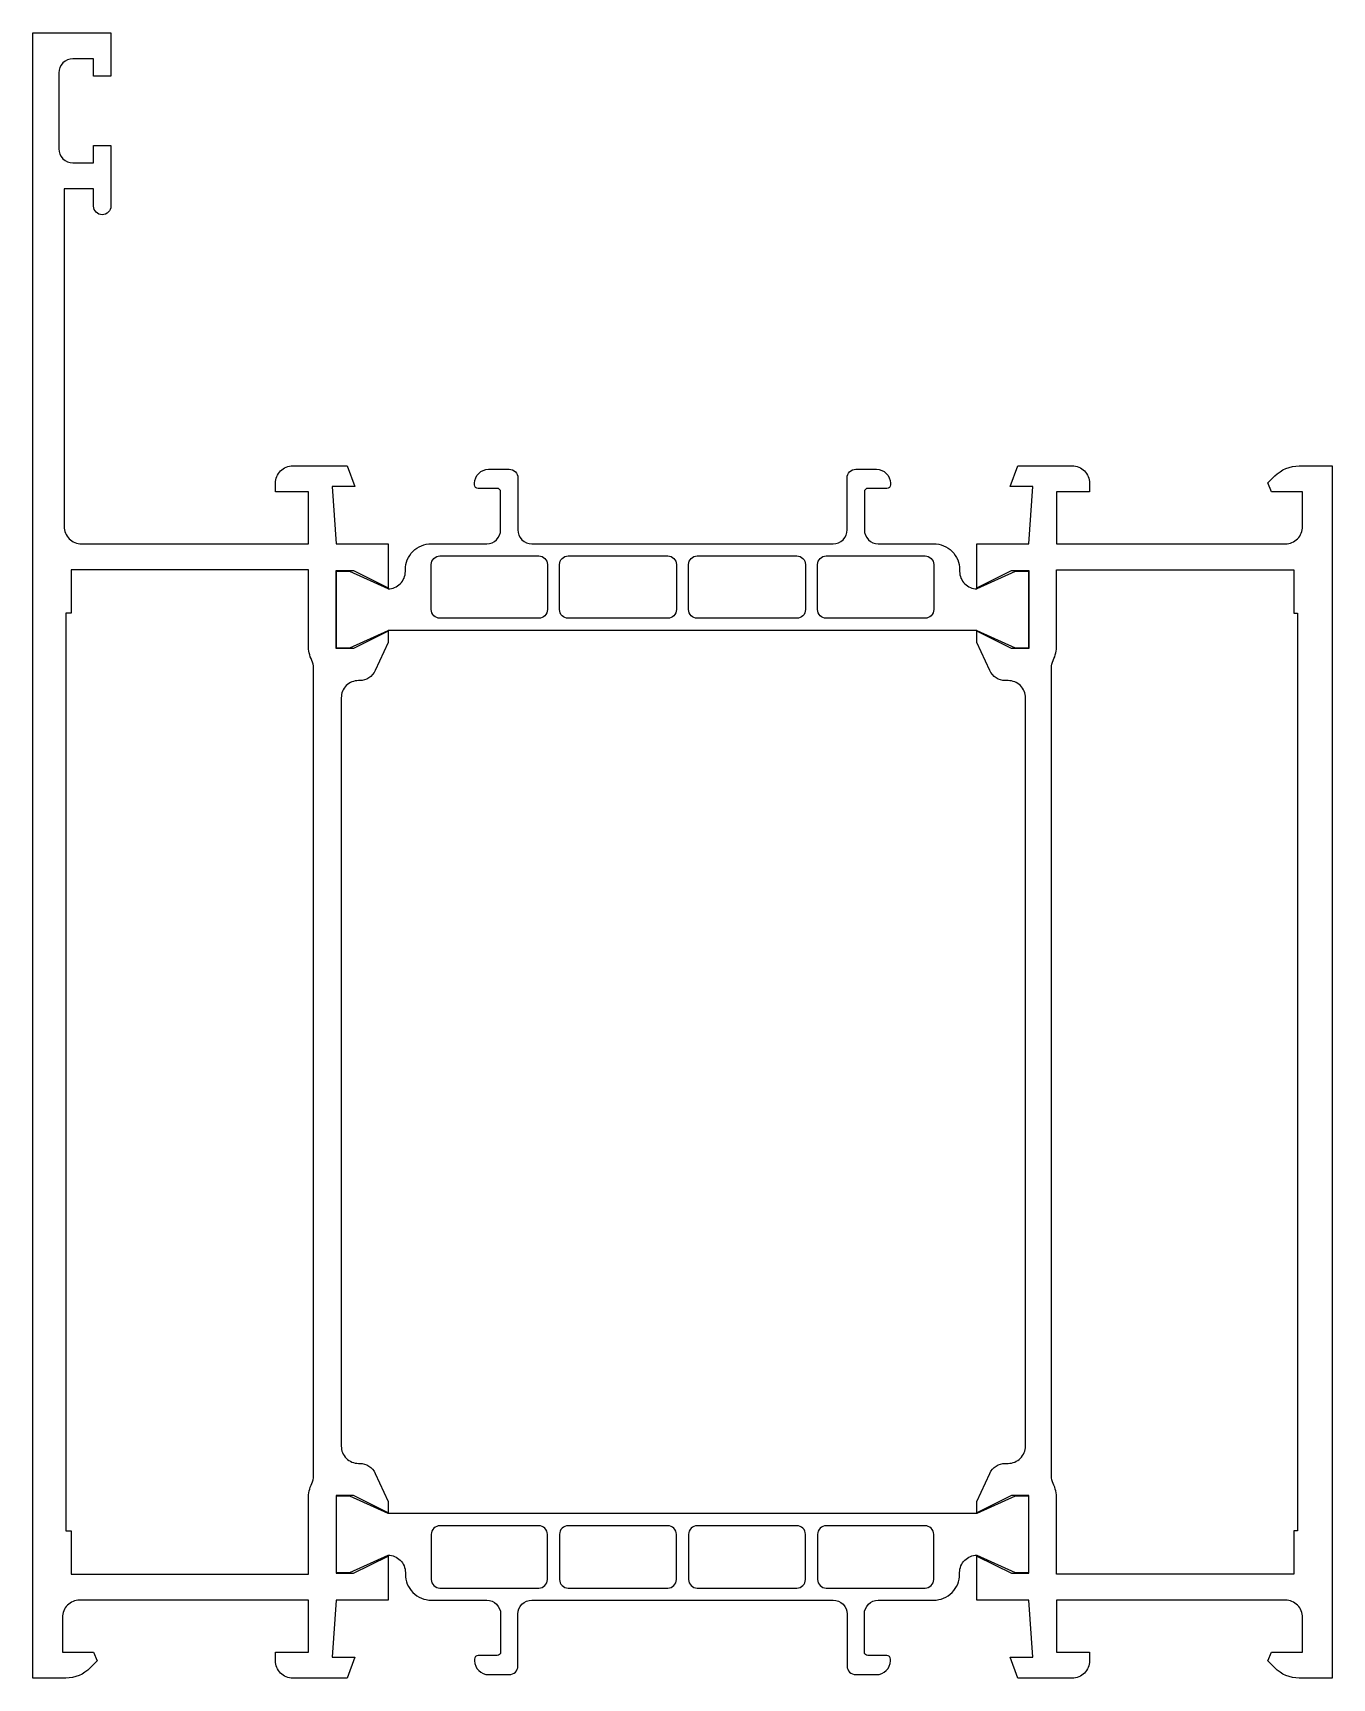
# Model space of a CAD drawing. Header units: millimetres. Extents: x 0 to 75, y 0 to 95.
import ezdxf

# ---------------------------------------------------------------- set-up
doc = ezdxf.new("R2010")
doc.units = ezdxf.units.MM

msp = doc.modelspace()

# ---------------------------------------------------------------- linework, layer by layer
for points in [[(20.5, 59.8), (19.766, 58.186, -0.294108), (18.856, 57.6), (18.8, 57.6, 0.414214), (17.8, 56.6), (17.8, 13.4, 0.414214), (18.8, 12.4), (18.856, 12.4, -0.294108), (19.766, 11.814), (20.5, 10.2), (20.5, 9.5), (18.3, 10.5), (17.5, 10.5), (17.5, 6.1), (18.3, 6.1), (20.5, 7.1), (20.5, 4.5), (17.5, 4.5), (17.279, 1.2), (18.586, 1.2), (18.149, 0), (15, 0, -0.414214), (14, 1), (14, 1.5), (15.9, 1.5), (15.9, 4.5), (2.7, 4.5, 0.414214), (1.7, 3.5), (1.7, 1.5), (3.5, 1.5), (3.712, 0.988), (3.31, 0.586, -0.198912), (1.896, 0), (0, 0), (0, 95), (4.5, 95), (4.5, 92.5), (3.5, 92.5), (3.5, 93.5), (2.3, 93.5, 0.414214), (1.5, 92.7), (1.5, 88.3, 0.414214), (2.3, 87.5), (3.5, 87.5), (3.5, 88.5), (4.5, 88.5), (4.5, 85, -1), (3.5, 85), (3.5, 86), (1.8, 86), (1.8, 66.5, 0.414214), (2.8, 65.5), (15.9, 65.5), (15.9, 68.5), (14, 68.5), (14, 69, -0.414214), (15, 70), (18.149, 70), (18.586, 68.8), (17.279, 68.8), (17.5, 65.5), (20.5, 65.5), (20.5, 62.9), (18.3, 63.9), (17.5, 63.9), (17.5, 59.5), (18.3, 59.5), (20.5, 60.5), (20.5, 59.8)], [(54.5, 62.9), (54.5, 62.95), (56.5, 63.95), (57.5, 63.95), (57.5, 59.45), (56.5, 59.45), (54.5, 60.45), (54.5, 60.5), (20.5, 60.5), (20.5, 60.45), (18.5, 59.45), (17.5, 59.45), (17.5, 63.95), (18.5, 63.95), (20.5, 62.95), (20.5, 62.9, 0.414214), (21.5, 63.9), (21.5, 64, -0.414214), (23, 65.5), (26.2, 65.5, 0.414214), (27, 66.3), (27, 68.5, 0.414214), (26.8, 68.7), (25.7, 68.7, -0.414214), (25.5, 68.9), (25.5, 69, -0.414214), (26.3, 69.8), (27.5, 69.8, -0.414214), (28, 69.3), (28, 66.3, 0.414214), (28.8, 65.5), (46.2, 65.5, 0.414214), (47, 66.3), (47, 69.3, -0.414214), (47.5, 69.8), (48.7, 69.8, -0.414214), (49.5, 69), (49.5, 68.9, -0.414214), (49.3, 68.7), (48.2, 68.7, 0.414214), (48, 68.5), (48, 66.3, 0.414214), (48.8, 65.5), (52, 65.5, -0.414214), (53.5, 64), (53.5, 63.9, 0.414214), (54.5, 62.9)], [(54.5, 59.8), (54.5, 60.5), (56.7, 59.5), (57.5, 59.5), (57.5, 63.9), (56.7, 63.9), (54.5, 62.9), (54.5, 65.5), (57.5, 65.5), (57.721, 68.8), (56.414, 68.8), (56.851, 70), (60, 70, -0.414214), (61, 69), (61, 68.5), (59.1, 68.5), (59.1, 65.5), (72.3, 65.5, 0.414214), (73.3, 66.5), (73.3, 68.5), (71.5, 68.5), (71.288, 69.012), (71.69, 69.414, -0.198912), (73.104, 70), (75, 70), (75, 0), (73.104, 0, -0.198912), (71.69, 0.586), (71.288, 0.988), (71.5, 1.5), (73.3, 1.5), (73.3, 3.5, 0.414214), (72.3, 4.5), (59.1, 4.5), (59.1, 1.5), (61, 1.5), (61, 1, -0.414214), (60, 0), (56.851, 0), (56.414, 1.2), (57.721, 1.2), (57.5, 4.5), (54.5, 4.5), (54.5, 7.1), (56.7, 6.1), (57.5, 6.1), (57.5, 10.5), (56.7, 10.5), (54.5, 9.5), (54.5, 10.2), (55.234, 11.814, -0.294108), (56.144, 12.4), (56.3, 12.4, 0.414214), (57.3, 13.4), (57.3, 56.6, 0.414214), (56.3, 57.6), (56.144, 57.6, -0.294108), (55.234, 58.186), (54.5, 59.8)], [(23, 61.7), (23, 64.3, -0.414214), (23.5, 64.8), (29.2, 64.8, -0.414214), (29.7, 64.3), (29.7, 61.7, -0.414214), (29.2, 61.2), (23.5, 61.2, -0.414214), (23, 61.7)], [(30.4, 61.7), (30.4, 64.3, -0.414214), (30.9, 64.8), (36.65, 64.8, -0.414214), (37.15, 64.3), (37.15, 61.7, -0.414214), (36.65, 61.2), (30.9, 61.2, -0.414214), (30.4, 61.7)], [(44.6, 61.7, -0.414214), (44.1, 61.2), (38.35, 61.2, -0.414214), (37.85, 61.7), (37.85, 64.3, -0.414214), (38.35, 64.8), (44.1, 64.8, -0.414214), (44.6, 64.3), (44.6, 61.7)], [(45.3, 61.7), (45.3, 64.3, -0.414214), (45.8, 64.8), (51.5, 64.8, -0.414214), (52, 64.3), (52, 61.7, -0.414214), (51.5, 61.2), (45.8, 61.2, -0.414214), (45.3, 61.7)], [(1.9, 8.5), (2.2, 8.5), (2.2, 6), (15.9, 6), (15.9, 10.35, -0.112281), (16.102, 11.237, 0.112281), (16.2, 11.669), (16.2, 58.331, 0.112281), (16.102, 58.763, -0.112281), (15.9, 59.65), (15.9, 64), (2.2, 64), (2.2, 61.5), (1.9, 61.5), (1.9, 8.5)], [(72.8, 61.5), (73, 61.5), (73, 8.5), (72.8, 8.5), (72.8, 6), (59.1, 6), (59.1, 10.35, 0.112281), (58.898, 11.237, -0.112281), (58.8, 11.669), (58.8, 58.331, -0.112281), (58.898, 58.763, 0.112281), (59.1, 59.65), (59.1, 64), (72.8, 64), (72.8, 61.5)], [(54.5, 7.1), (54.5, 7.05), (56.5, 6.05), (57.5, 6.05), (57.5, 10.55), (56.5, 10.55), (54.5, 9.55), (54.5, 9.5), (20.5, 9.5), (20.5, 9.55), (18.5, 10.55), (17.5, 10.55), (17.5, 6.05), (18.5, 6.05), (20.5, 7.05), (20.5, 7.1, -0.414214), (21.5, 6.1), (21.5, 6, 0.414214), (23, 4.5), (26.2, 4.5, -0.414214), (27, 3.7), (27, 1.5, -0.414214), (26.8, 1.3), (25.7, 1.3, 0.414214), (25.5, 1.1), (25.5, 1, 0.414214), (26.3, 0.2), (27.5, 0.2, 0.414214), (28, 0.7), (28, 3.7, -0.414214), (28.8, 4.5), (46.2, 4.5, -0.414214), (47, 3.7), (47, 0.7, 0.414214), (47.5, 0.2), (48.7, 0.2, 0.414214), (49.5, 1), (49.5, 1.1, 0.414214), (49.3, 1.3), (48.2, 1.3, -0.414214), (48, 1.5), (48, 3.7, -0.414214), (48.8, 4.5), (52, 4.5, 0.414214), (53.5, 6), (53.5, 6.1, -0.414214), (54.5, 7.1)], [(23, 8.3), (23, 5.7, 0.414214), (23.5, 5.2), (29.2, 5.2, 0.414214), (29.7, 5.7), (29.7, 8.3, 0.414214), (29.2, 8.8), (23.5, 8.8, 0.414214), (23, 8.3)], [(30.4, 8.3), (30.4, 5.7, 0.414214), (30.9, 5.2), (36.65, 5.2, 0.414214), (37.15, 5.7), (37.15, 8.3, 0.414214), (36.65, 8.8), (30.9, 8.8, 0.414214), (30.4, 8.3)], [(44.6, 8.3, 0.414214), (44.1, 8.8), (38.35, 8.8, 0.414214), (37.85, 8.3), (37.85, 5.7, 0.414214), (38.35, 5.2), (44.1, 5.2, 0.414214), (44.6, 5.7), (44.6, 8.3)], [(45.3, 8.3), (45.3, 5.7, 0.414214), (45.8, 5.2), (51.5, 5.2, 0.414214), (52, 5.7), (52, 8.3, 0.414214), (51.5, 8.8), (45.8, 8.8, 0.414214), (45.3, 8.3)]]:
    msp.add_lwpolyline(points, format="xyb", close=True)

doc.saveas('drawing.dxf')
